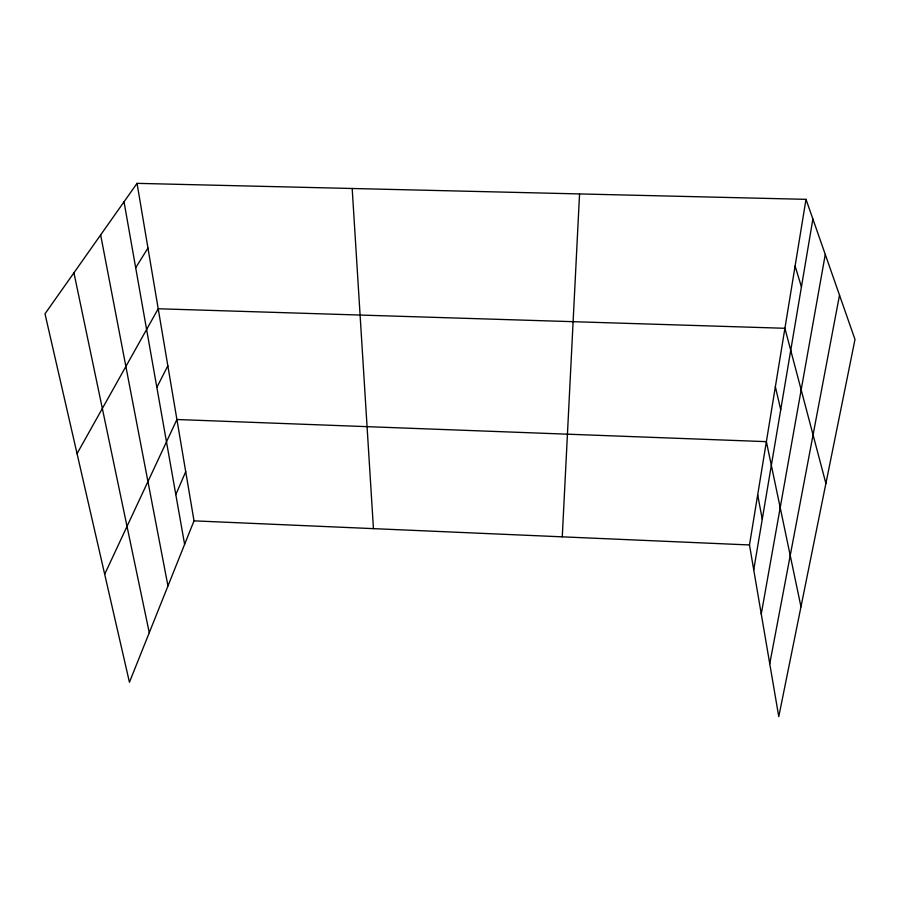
<?xml version="1.0" encoding="UTF-8"?>
<svg xmlns="http://www.w3.org/2000/svg" width="900" height="900" viewBox="0 0 900 900"><rect width="100%" height="100%" fill="white"/><g stroke="black" fill="none" stroke-linecap="round" stroke-linejoin="round"><path stroke-width="1.35" d="M562.264 536.827L579.555 193.928M806.006 199.339L855 339.457L778.77 716.648L749.486 544.961L806.006 199.339L137.036 183.352L45 313.808L129.442 682.256L194.018 520.852L137.036 183.352M753.727 569.835L812.88 219.015M761.265 614.002L825.278 254.453M769.748 663.727L839.509 295.155M175.815 494.629L185.715 471.656M104.681 574.245L176.906 419.512L766.384 441.652L800.977 606.791M156.847 387.394L167.839 365.805M77.051 453.656L158.209 308.756L784.913 328.286L825.896 483.446M135.686 267.739L147.96 248.062M194.018 520.852L749.486 544.961M795.105 265.961L801.428 286.92M775.361 386.741L780.727 409.691M73.935 272.79L149.276 632.689M100.654 234.922L167.963 585.967M757.676 494.865L762.266 519.221M124.02 201.791L184.612 544.342M352.181 188.494L373.444 528.637"/></g></svg>
